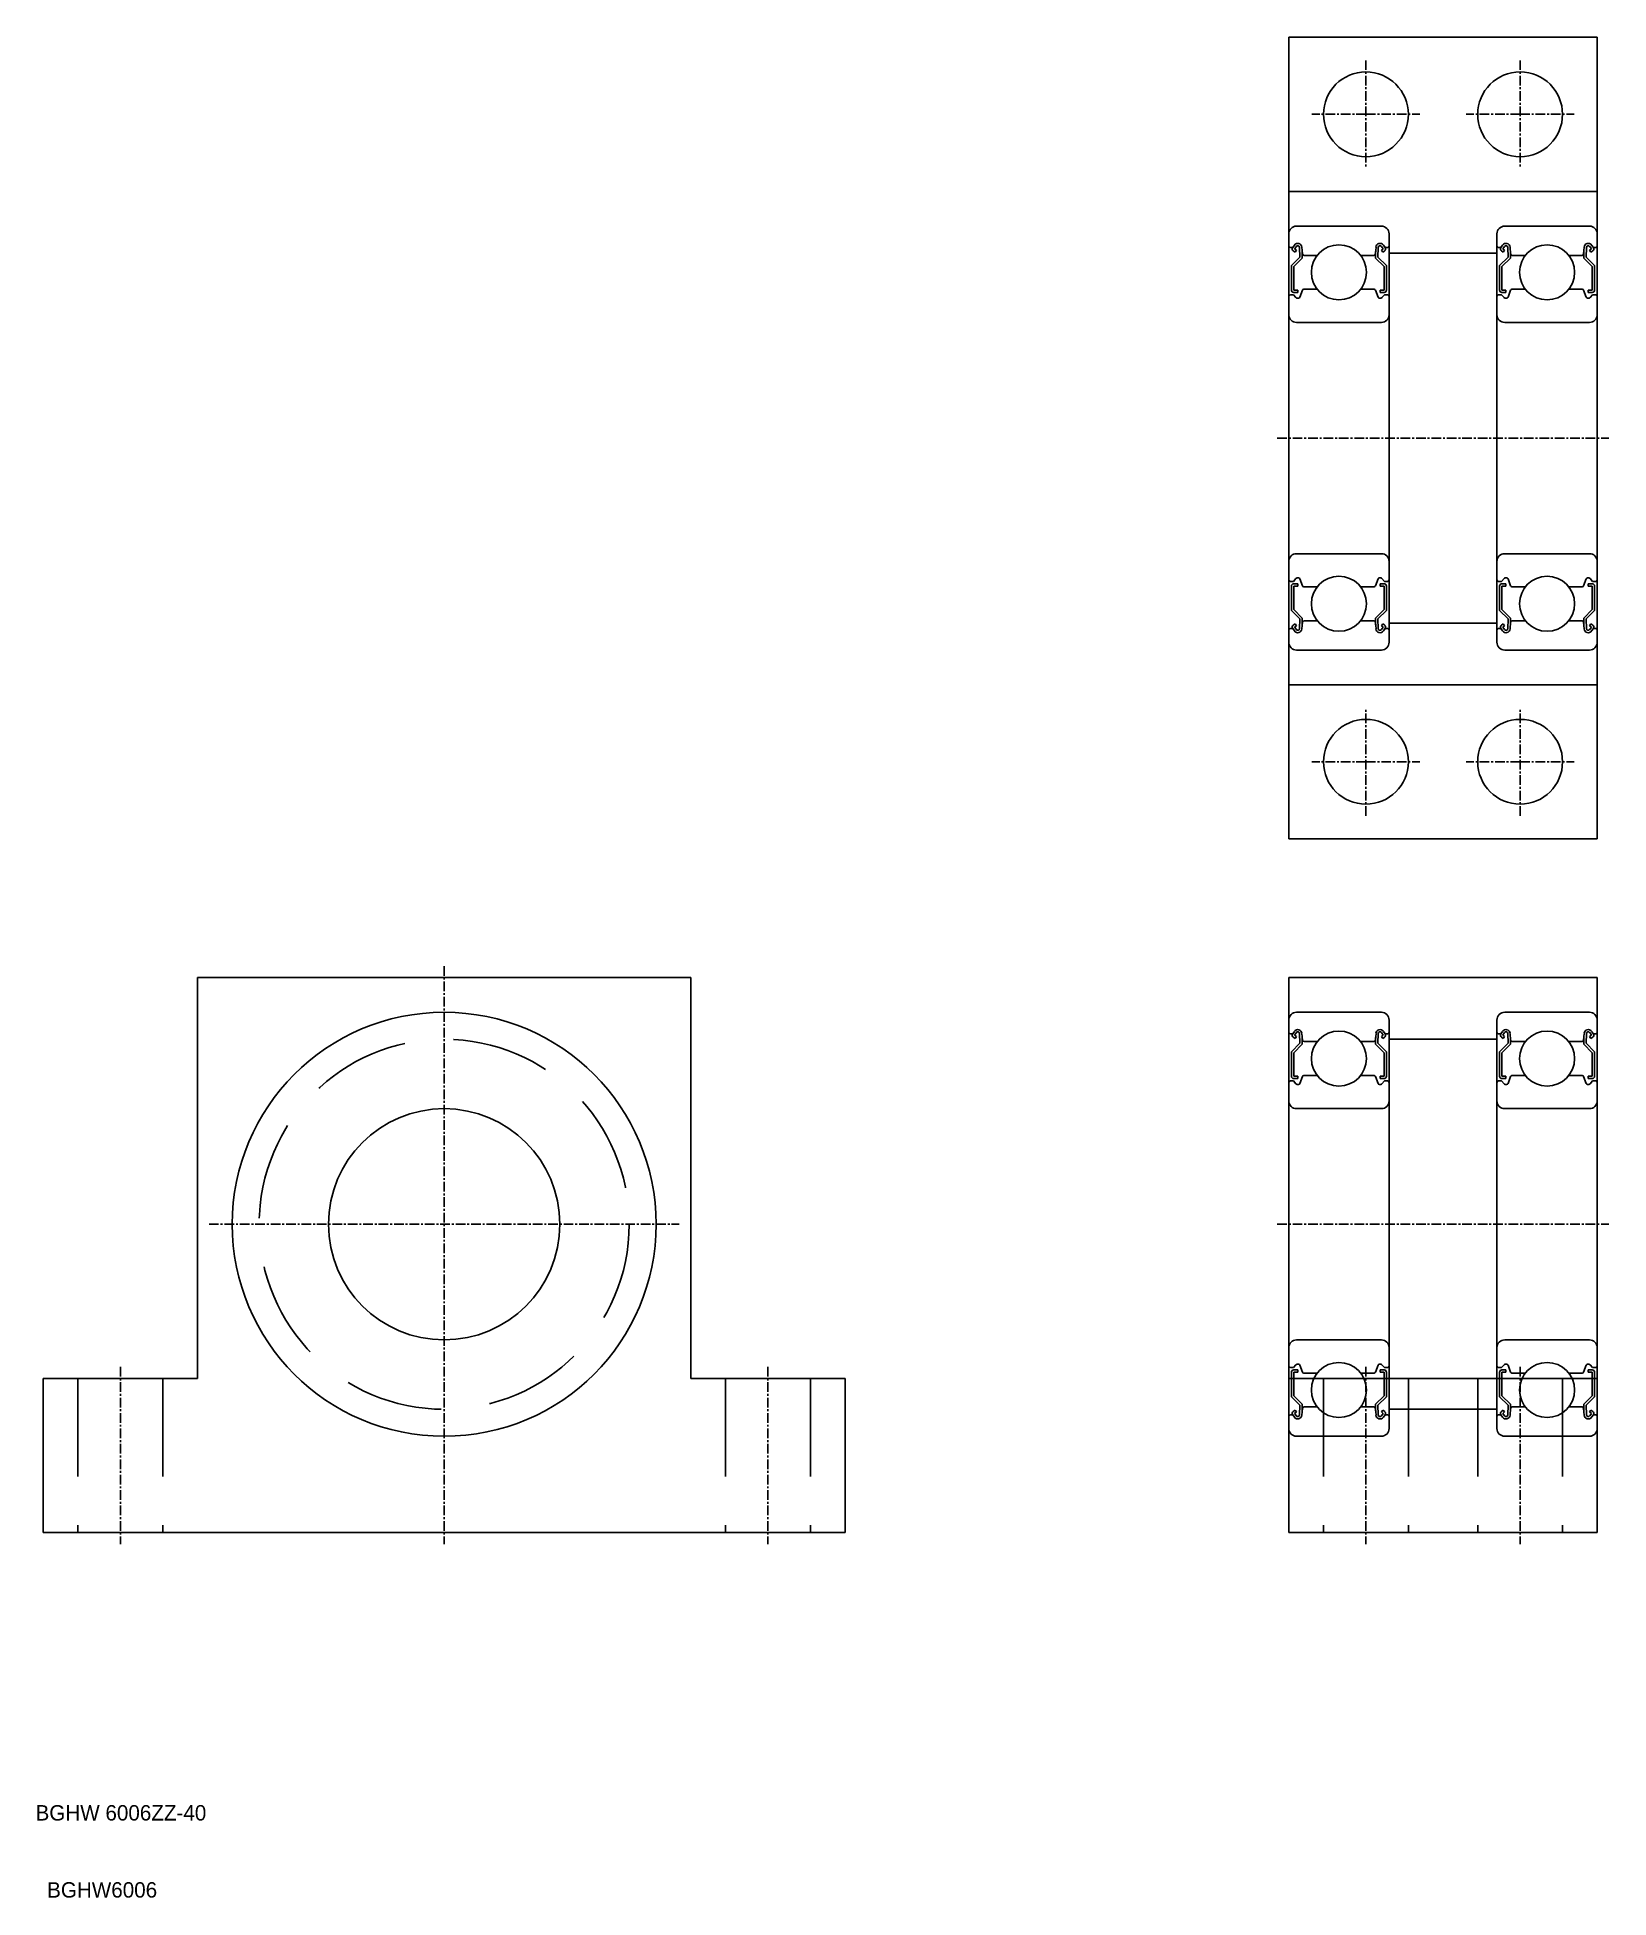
# Model space of a CAD drawing. Extents: x 99 to 302, y 44 to 286.
import ezdxf

# ---------------------------------------------------------------- set-up
doc = ezdxf.new("R2010")
doc.units = 0
doc.linetypes.add('CENTER', pattern=[2, 1.25, -0.25, 0.25, -0.25])
doc.linetypes.add('DASHED', pattern=[19.05, 12.7, -6.35])
doc.layers.get('0').update_dxf_attribs({"linetype": 'CONTINUOUS'})
doc.layers.add('CENTER', color=1, linetype='CENTER')

msp = doc.modelspace()

# ---------------------------------------------------------------- linework, layer by layer
for p, q in [((260.85, 233.65), (260.85, 285.65)), ((260.85, 285.65), (300.85, 285.65)), ((300.85, 285.65), (300.85, 233.65)), ((260.85, 265.65), (300.85, 265.65)), ((261.85, 261.15), (272.85, 261.15)), ((299.85, 261.15), (288.85, 261.15)), ((260.85, 260.15), (260.85, 207.15)), ((261.05, 258.35), (261.35, 258.35)), ((261.35, 258.35), (261.58, 258.68)), ((261.6, 258.18), (261.83, 258.51)), ((262.24, 258.39), (262.29, 257.13)), ((262.54, 258.42), (262.62, 257.53)), ((272.16, 258.42), (272.08, 257.53)), ((272.45, 258.39), (272.41, 257.13)), ((273.1, 258.18), (272.87, 258.51)), ((273.35, 258.35), (273.12, 258.68)), ((273.65, 258.35), (273.35, 258.35)), ((273.85, 260.15), (273.85, 207.15)), ((287.85, 260.15), (287.85, 207.15)), ((288.05, 258.35), (288.35, 258.35)), ((288.35, 258.35), (288.58, 258.68)), ((288.6, 258.18), (288.83, 258.51)), ((289.24, 258.39), (289.29, 257.13)), ((289.54, 258.42), (289.62, 257.53)), ((299.16, 258.42), (299.08, 257.53)), ((299.45, 258.39), (299.41, 257.13)), ((300.1, 258.18), (299.87, 258.51)), ((300.35, 258.35), (300.12, 258.68)), ((300.65, 258.35), (300.35, 258.35)), ((300.85, 260.15), (300.85, 207.15)), ((262.29, 257.13), (261.19, 256.03)), ((261.19, 256.03), (261.19, 252.85)), ((261.67, 257.76), (261.42, 257.93)), ((262.59, 257), (261.49, 255.9)), ((261.49, 255.9), (261.49, 252.85)), ((261.84, 258.01), (261.6, 258.18)), ((261.67, 257.76), (261.84, 258.01)), ((262.59, 257.87), (262.59, 257)), ((262.82, 257.35), (264.54, 257.35)), ((271.88, 257.35), (270.16, 257.35)), ((272.11, 257.87), (272.11, 257)), ((272.11, 257), (273.21, 255.9)), ((272.41, 257.13), (273.51, 256.03)), ((272.86, 258.01), (273.1, 258.18)), ((273.03, 257.76), (272.86, 258.01)), ((273.03, 257.76), (273.28, 257.93)), ((273.21, 255.9), (273.21, 252.85)), ((273.51, 256.03), (273.51, 252.85)), ((289.29, 257.13), (288.19, 256.03)), ((288.19, 256.03), (288.19, 252.85)), ((288.67, 257.76), (288.42, 257.93)), ((289.59, 257), (288.49, 255.9)), ((288.49, 255.9), (288.49, 252.85)), ((288.84, 258.01), (288.6, 258.18)), ((288.67, 257.76), (288.84, 258.01)), ((289.59, 257.87), (289.59, 257)), ((289.82, 257.35), (291.54, 257.35)), ((298.88, 257.35), (297.16, 257.35)), ((299.11, 257.87), (299.11, 257)), ((299.11, 257), (300.21, 255.9)), ((299.41, 257.13), (300.51, 256.03)), ((299.86, 258.01), (300.1, 258.18)), ((300.03, 257.76), (299.86, 258.01)), ((300.03, 257.76), (300.28, 257.93)), ((300.21, 255.9), (300.21, 252.85)), ((300.51, 256.03), (300.51, 252.85)), ((261.05, 252.25), (261.45, 252.25)), ((261.45, 252.25), (261.77, 251.87)), ((262.01, 252.85), (261.49, 252.85)), ((261.49, 252.55), (262.01, 252.55)), ((261.92, 251.8), (262.1, 251.8)), ((262.01, 252.55), (262.01, 252.85)), ((262.28, 251.93), (262.61, 252.82)), ((262.79, 252.95), (264.54, 252.95)), ((271.9, 252.95), (270.16, 252.95)), ((272.42, 251.93), (272.09, 252.82)), ((272.78, 251.8), (272.6, 251.8)), ((272.69, 252.55), (272.69, 252.85)), ((272.69, 252.85), (273.21, 252.85)), ((273.21, 252.55), (272.69, 252.55)), ((273.25, 252.25), (272.93, 251.87)), ((273.65, 252.25), (273.25, 252.25)), ((288.05, 252.25), (288.45, 252.25)), ((288.45, 252.25), (288.77, 251.87)), ((289.01, 252.85), (288.49, 252.85)), ((288.49, 252.55), (289.01, 252.55)), ((288.92, 251.8), (289.1, 251.8)), ((289.01, 252.55), (289.01, 252.85)), ((289.28, 251.93), (289.61, 252.82)), ((289.79, 252.95), (291.54, 252.95)), ((298.9, 252.95), (297.16, 252.95)), ((299.42, 251.93), (299.09, 252.82)), ((299.78, 251.8), (299.6, 251.8)), ((299.69, 252.85), (300.21, 252.85)), ((299.69, 252.55), (299.69, 252.85)), ((300.21, 252.55), (299.69, 252.55)), ((300.25, 252.25), (299.93, 251.87)), ((300.65, 252.25), (300.25, 252.25)), ((261.85, 248.65), (272.85, 248.65)), ((299.85, 248.65), (288.85, 248.65)), ((260.85, 233.65), (260.85, 181.65)), ((300.85, 181.65), (300.85, 233.65)), ((261.85, 218.65), (272.85, 218.65)), ((299.85, 218.65), (288.85, 218.65)), ((261.05, 215.05), (261.45, 215.05)), ((261.45, 215.05), (261.77, 215.43)), ((261.92, 215.5), (262.1, 215.5)), ((262.28, 215.37), (262.61, 214.48)), ((272.42, 215.37), (272.09, 214.48)), ((272.78, 215.5), (272.6, 215.5)), ((273.25, 215.05), (272.93, 215.43)), ((273.65, 215.05), (273.25, 215.05)), ((288.05, 215.05), (288.45, 215.05)), ((288.45, 215.05), (288.77, 215.43)), ((288.92, 215.5), (289.1, 215.5)), ((289.28, 215.37), (289.61, 214.48)), ((299.42, 215.37), (299.09, 214.48)), ((299.78, 215.5), (299.6, 215.5)), ((300.25, 215.05), (299.93, 215.43)), ((300.65, 215.05), (300.25, 215.05)), ((261.19, 211.28), (261.19, 214.45)), ((261.49, 214.75), (262.01, 214.75)), ((261.49, 211.4), (261.49, 214.45)), ((262.01, 214.45), (261.49, 214.45)), ((262.01, 214.75), (262.01, 214.45)), ((262.79, 214.35), (264.54, 214.35)), ((271.9, 214.35), (270.16, 214.35)), ((272.69, 214.75), (272.69, 214.45)), ((273.21, 214.75), (272.69, 214.75)), ((272.69, 214.45), (273.21, 214.45)), ((273.21, 211.4), (273.21, 214.45)), ((273.51, 211.28), (273.51, 214.45)), ((288.19, 211.28), (288.19, 214.45)), ((288.49, 214.75), (289.01, 214.75)), ((288.49, 211.4), (288.49, 214.45)), ((289.01, 214.45), (288.49, 214.45)), ((289.01, 214.75), (289.01, 214.45)), ((289.79, 214.35), (291.54, 214.35)), ((298.9, 214.35), (297.16, 214.35)), ((300.21, 214.75), (299.69, 214.75)), ((299.69, 214.75), (299.69, 214.45)), ((299.69, 214.45), (300.21, 214.45)), ((300.21, 211.4), (300.21, 214.45)), ((300.51, 211.28), (300.51, 214.45)), ((262.29, 210.18), (261.19, 211.28)), ((262.59, 210.3), (261.49, 211.4)), ((262.24, 208.92), (262.29, 210.18)), ((262.59, 209.43), (262.59, 210.3)), ((272.11, 210.3), (273.21, 211.4)), ((272.11, 209.43), (272.11, 210.3)), ((272.41, 210.18), (273.51, 211.28)), ((272.45, 208.92), (272.41, 210.18)), ((289.29, 210.18), (288.19, 211.28)), ((289.59, 210.3), (288.49, 211.4)), ((289.24, 208.92), (289.29, 210.18)), ((289.59, 209.43), (289.59, 210.3)), ((299.11, 210.3), (300.21, 211.4)), ((299.11, 209.43), (299.11, 210.3)), ((299.41, 210.18), (300.51, 211.28)), ((299.45, 208.92), (299.41, 210.18)), ((261.05, 208.95), (261.35, 208.95)), ((261.35, 208.95), (261.58, 208.62)), ((261.67, 209.54), (261.42, 209.37)), ((261.84, 209.3), (261.6, 209.12)), ((261.6, 209.12), (261.83, 208.8)), ((261.67, 209.54), (261.84, 209.3)), ((262.54, 208.88), (262.62, 209.77)), ((262.82, 209.95), (264.54, 209.95)), ((271.88, 209.95), (270.16, 209.95)), ((272.16, 208.88), (272.08, 209.77)), ((273.03, 209.54), (272.86, 209.3)), ((272.86, 209.3), (273.1, 209.12)), ((273.1, 209.12), (272.87, 208.8)), ((273.03, 209.54), (273.28, 209.37)), ((273.35, 208.95), (273.12, 208.62)), ((273.65, 208.95), (273.35, 208.95)), ((288.05, 208.95), (288.35, 208.95)), ((288.35, 208.95), (288.58, 208.62)), ((288.67, 209.54), (288.42, 209.37)), ((288.84, 209.3), (288.6, 209.12)), ((288.6, 209.12), (288.83, 208.8)), ((288.67, 209.54), (288.84, 209.3)), ((289.54, 208.88), (289.62, 209.77)), ((289.82, 209.95), (291.54, 209.95)), ((298.88, 209.95), (297.16, 209.95)), ((299.16, 208.88), (299.08, 209.77)), ((300.03, 209.54), (299.86, 209.3)), ((299.86, 209.3), (300.1, 209.12)), ((300.1, 209.12), (299.87, 208.8)), ((300.03, 209.54), (300.28, 209.37)), ((300.35, 208.95), (300.12, 208.62)), ((300.65, 208.95), (300.35, 208.95)), ((261.85, 206.15), (272.85, 206.15)), ((264.9, 206.15), (264.9, 206.15)), ((267.35, 206.15), (267.35, 206.15)), ((299.85, 206.15), (288.85, 206.15)), ((294.35, 206.15), (294.35, 206.15)), ((296.8, 206.15), (296.8, 206.15)), ((260.85, 201.65), (300.85, 201.65)), ((260.85, 181.65), (300.85, 181.65)), ((119.29, 111.65), (119.29, 163.65)), ((119.29, 163.65), (151.29, 163.65)), ((183.29, 163.65), (151.29, 163.65)), ((183.29, 111.65), (183.29, 163.65)), ((260.85, 163.65), (300.85, 163.65)), ((260.85, 131.65), (260.85, 163.65)), ((300.85, 163.65), (300.85, 131.65)), ((260.85, 158.15), (260.85, 105.15)), ((261.85, 159.15), (272.85, 159.15)), ((273.85, 158.15), (273.85, 105.15)), ((287.85, 158.15), (287.85, 105.15)), ((299.85, 159.15), (288.85, 159.15)), ((300.85, 158.15), (300.85, 105.15)), ((261.05, 156.35), (261.35, 156.35)), ((262.29, 155.13), (261.19, 154.03)), ((261.35, 156.35), (261.58, 156.68)), ((261.67, 155.76), (261.42, 155.93)), ((262.59, 155), (261.49, 153.9)), ((261.6, 156.18), (261.83, 156.51)), ((261.84, 156.01), (261.6, 156.18)), ((261.67, 155.76), (261.84, 156.01)), ((262.24, 156.39), (262.29, 155.13)), ((262.54, 156.42), (262.62, 155.53)), ((262.59, 155.87), (262.59, 155)), ((262.82, 155.35), (264.54, 155.35)), ((271.88, 155.35), (270.16, 155.35)), ((272.16, 156.42), (272.08, 155.53)), ((272.11, 155.87), (272.11, 155)), ((272.11, 155), (273.21, 153.9)), ((272.45, 156.39), (272.41, 155.13)), ((272.41, 155.13), (273.51, 154.03)), ((272.86, 156.01), (273.1, 156.18)), ((273.03, 155.76), (272.86, 156.01)), ((273.1, 156.18), (272.87, 156.51)), ((273.03, 155.76), (273.28, 155.93)), ((273.35, 156.35), (273.12, 156.68)), ((273.65, 156.35), (273.35, 156.35)), ((288.05, 156.35), (288.35, 156.35)), ((289.29, 155.13), (288.19, 154.03)), ((288.35, 156.35), (288.58, 156.68)), ((288.67, 155.76), (288.42, 155.93)), ((289.59, 155), (288.49, 153.9)), ((288.6, 156.18), (288.83, 156.51)), ((288.84, 156.01), (288.6, 156.18)), ((288.67, 155.76), (288.84, 156.01)), ((289.24, 156.39), (289.29, 155.13)), ((289.54, 156.42), (289.62, 155.53)), ((289.59, 155.87), (289.59, 155)), ((289.82, 155.35), (291.54, 155.35)), ((298.88, 155.35), (297.16, 155.35)), ((299.16, 156.42), (299.08, 155.53)), ((299.11, 155.87), (299.11, 155)), ((299.11, 155), (300.21, 153.9)), ((299.45, 156.39), (299.41, 155.13)), ((299.41, 155.13), (300.51, 154.03)), ((299.86, 156.01), (300.1, 156.18)), ((300.03, 155.76), (299.86, 156.01)), ((300.1, 156.18), (299.87, 156.51)), ((300.03, 155.76), (300.28, 155.93)), ((300.35, 156.35), (300.12, 156.68)), ((300.65, 156.35), (300.35, 156.35)), ((261.19, 154.03), (261.19, 150.85)), ((261.49, 153.9), (261.49, 150.85)), ((273.21, 153.9), (273.21, 150.85)), ((273.51, 154.03), (273.51, 150.85)), ((288.19, 154.03), (288.19, 150.85)), ((288.49, 153.9), (288.49, 150.85)), ((300.21, 153.9), (300.21, 150.85)), ((300.51, 154.03), (300.51, 150.85)), ((261.05, 150.25), (261.45, 150.25)), ((261.45, 150.25), (261.77, 149.87)), ((262.01, 150.85), (261.49, 150.85)), ((261.49, 150.55), (262.01, 150.55)), ((261.92, 149.8), (262.1, 149.8)), ((262.01, 150.55), (262.01, 150.85)), ((262.28, 149.93), (262.61, 150.82)), ((262.79, 150.95), (264.54, 150.95)), ((271.9, 150.95), (270.16, 150.95)), ((272.42, 149.93), (272.09, 150.82)), ((272.78, 149.8), (272.6, 149.8)), ((272.69, 150.55), (272.69, 150.85)), ((272.69, 150.85), (273.21, 150.85)), ((273.21, 150.55), (272.69, 150.55)), ((273.25, 150.25), (272.93, 149.87)), ((273.65, 150.25), (273.25, 150.25)), ((288.05, 150.25), (288.45, 150.25)), ((288.45, 150.25), (288.77, 149.87)), ((289.01, 150.85), (288.49, 150.85)), ((288.49, 150.55), (289.01, 150.55)), ((288.92, 149.8), (289.1, 149.8)), ((289.01, 150.55), (289.01, 150.85)), ((289.28, 149.93), (289.61, 150.82)), ((289.79, 150.95), (291.54, 150.95)), ((298.9, 150.95), (297.16, 150.95)), ((299.42, 149.93), (299.09, 150.82)), ((299.78, 149.8), (299.6, 149.8)), ((299.69, 150.55), (299.69, 150.85)), ((299.69, 150.85), (300.21, 150.85)), ((300.21, 150.55), (299.69, 150.55)), ((300.25, 150.25), (299.93, 149.87)), ((300.65, 150.25), (300.25, 150.25)), ((261.85, 146.65), (272.85, 146.65)), ((299.85, 146.65), (288.85, 146.65)), ((260.85, 131.65), (260.85, 91.65)), ((300.85, 91.65), (300.85, 131.65)), ((261.85, 116.65), (272.85, 116.65)), ((299.85, 116.65), (288.85, 116.65)), ((261.92, 113.5), (262.1, 113.5)), ((272.78, 113.5), (272.6, 113.5)), ((288.92, 113.5), (289.1, 113.5)), ((299.78, 113.5), (299.6, 113.5)), ((99.29, 111.65), (119.29, 111.65)), ((99.29, 91.65), (99.29, 111.65)), ((203.29, 111.65), (183.29, 111.65)), ((203.29, 91.65), (203.29, 111.65)), ((260.85, 111.65), (300.85, 111.65)), ((261.05, 113.05), (261.45, 113.05)), ((261.19, 109.28), (261.19, 112.45)), ((261.45, 113.05), (261.77, 113.43)), ((261.49, 112.75), (262.01, 112.75)), ((261.49, 109.4), (261.49, 112.45)), ((262.01, 112.45), (261.49, 112.45)), ((262.01, 112.75), (262.01, 112.45)), ((262.28, 113.37), (262.61, 112.48)), ((262.79, 112.35), (264.54, 112.35)), ((271.9, 112.35), (270.16, 112.35)), ((272.42, 113.37), (272.09, 112.48)), ((272.69, 112.75), (272.69, 112.45)), ((273.21, 112.75), (272.69, 112.75)), ((272.69, 112.45), (273.21, 112.45)), ((273.25, 113.05), (272.93, 113.43)), ((273.21, 109.4), (273.21, 112.45)), ((273.65, 113.05), (273.25, 113.05)), ((273.51, 109.28), (273.51, 112.45)), ((288.05, 113.05), (288.45, 113.05)), ((288.19, 109.28), (288.19, 112.45)), ((288.45, 113.05), (288.77, 113.43)), ((288.49, 112.75), (289.01, 112.75)), ((289.01, 112.45), (288.49, 112.45)), ((288.49, 109.4), (288.49, 112.45)), ((289.01, 112.75), (289.01, 112.45)), ((289.28, 113.37), (289.61, 112.48)), ((289.79, 112.35), (291.54, 112.35)), ((298.9, 112.35), (297.16, 112.35)), ((299.42, 113.37), (299.09, 112.48)), ((299.69, 112.75), (299.69, 112.45)), ((300.21, 112.75), (299.69, 112.75)), ((299.69, 112.45), (300.21, 112.45)), ((300.25, 113.05), (299.93, 113.43)), ((300.21, 109.4), (300.21, 112.45)), ((300.65, 113.05), (300.25, 113.05)), ((300.51, 109.28), (300.51, 112.45)), ((262.29, 108.18), (261.19, 109.28)), ((262.59, 108.3), (261.49, 109.4)), ((272.11, 108.3), (273.21, 109.4)), ((272.41, 108.18), (273.51, 109.28)), ((289.29, 108.18), (288.19, 109.28)), ((289.59, 108.3), (288.49, 109.4)), ((299.11, 108.3), (300.21, 109.4)), ((299.41, 108.18), (300.51, 109.28)), ((261.05, 106.95), (261.35, 106.95)), ((261.35, 106.95), (261.58, 106.62)), ((261.67, 107.54), (261.42, 107.37)), ((261.84, 107.3), (261.6, 107.12)), ((261.6, 107.12), (261.83, 106.8)), ((261.67, 107.54), (261.84, 107.3)), ((262.24, 106.92), (262.29, 108.18)), ((262.54, 106.88), (262.62, 107.77)), ((262.59, 107.43), (262.59, 108.3)), ((262.82, 107.95), (264.54, 107.95)), ((271.88, 107.95), (270.16, 107.95)), ((272.16, 106.88), (272.08, 107.77)), ((272.11, 107.43), (272.11, 108.3)), ((272.45, 106.92), (272.41, 108.18)), ((273.03, 107.54), (272.86, 107.3)), ((272.86, 107.3), (273.1, 107.12)), ((273.1, 107.12), (272.87, 106.8)), ((273.03, 107.54), (273.28, 107.37)), ((273.35, 106.95), (273.12, 106.62)), ((273.65, 106.95), (273.35, 106.95)), ((288.05, 106.95), (288.35, 106.95)), ((288.35, 106.95), (288.58, 106.62)), ((288.67, 107.54), (288.42, 107.37)), ((288.84, 107.3), (288.6, 107.12)), ((288.6, 107.12), (288.83, 106.8)), ((288.67, 107.54), (288.84, 107.3)), ((289.24, 106.92), (289.29, 108.18)), ((289.54, 106.88), (289.62, 107.77)), ((289.59, 107.43), (289.59, 108.3)), ((289.82, 107.95), (291.54, 107.95)), ((298.88, 107.95), (297.16, 107.95)), ((299.16, 106.88), (299.08, 107.77)), ((299.11, 107.43), (299.11, 108.3)), ((299.45, 106.92), (299.41, 108.18)), ((300.03, 107.54), (299.86, 107.3)), ((299.86, 107.3), (300.1, 107.12)), ((300.1, 107.12), (299.87, 106.8)), ((300.03, 107.54), (300.28, 107.37)), ((300.35, 106.95), (300.12, 106.62)), ((300.65, 106.95), (300.35, 106.95)), ((261.85, 104.15), (272.85, 104.15)), ((264.9, 104.15), (264.9, 104.15)), ((267.35, 104.15), (267.35, 104.15)), ((299.85, 104.15), (288.85, 104.15)), ((294.35, 104.15), (294.35, 104.15)), ((296.8, 104.15), (296.8, 104.15)), ((151.29, 91.65), (99.29, 91.65)), ((151.29, 91.65), (203.29, 91.65)), ((260.85, 91.65), (300.85, 91.65))]:
    msp.add_line(p, q)
at = {"color": 7, "linetype": 'CONTINUOUS'}
for p, q in [((273.85, 257.65), (287.85, 257.65)), ((273.85, 209.65), (287.85, 209.65)), ((273.85, 155.65), (287.85, 155.65)), ((273.85, 107.65), (287.85, 107.65))]:
    msp.add_line(p, q, dxfattribs=at)
at = {"color": 3, "linetype": 'DASHED'}
for p, q in [((103.79, 111.65), (103.79, 91.65)), ((114.79, 111.65), (114.79, 91.65)), ((187.79, 111.65), (187.79, 91.65)), ((198.79, 111.65), (198.79, 91.65)), ((265.35, 111.65), (265.35, 91.65)), ((276.35, 111.65), (276.35, 91.65)), ((285.35, 111.65), (285.35, 91.65)), ((296.35, 111.65), (296.35, 91.65))]:
    msp.add_line(p, q, dxfattribs=at)
for centre, radius in [((270.85, 275.65), 5.5), ((290.85, 275.65), 5.5), ((267.35, 255.15), 3.57), ((294.35, 255.15), 3.57), ((267.35, 212.15), 3.57), ((294.35, 212.15), 3.57), ((270.85, 191.65), 5.5), ((290.85, 191.65), 5.5), ((151.29, 131.65), 27.5), ((267.35, 153.15), 3.57), ((294.35, 153.15), 3.57), ((151.29, 131.65), 15), ((267.35, 110.15), 3.57), ((294.35, 110.15), 3.57)]:
    msp.add_circle(centre, radius)
msp.add_circle((151.29, 131.65), 24, dxfattribs=at)
for centre, radius, start, end in [((261.85, 260.15), 1, 90, 180), ((272.85, 260.15), 1, 0, 90), ((288.85, 260.15), 1, 90, 180), ((299.85, 260.15), 1, 0, 90), ((261.05, 258.55), 0.2, 180, 270), ((261.59, 258.18), 0.3, 144.9356, 235.0377), ((262.01, 258.38), 0.53, 5.0651, 144.9356), ((262.01, 258.38), 0.23, 2.1311, 144.9356), ((272.68, 258.38), 0.53, 35.0644, 174.9349), ((272.68, 258.38), 0.23, 35.0644, 177.8689), ((273.1, 258.18), 0.3, 304.9623, 35.0644), ((273.65, 258.55), 0.2, 270, 0), ((288.05, 258.55), 0.2, 180, 270), ((288.59, 258.18), 0.3, 144.9356, 235.0377), ((289.01, 258.38), 0.53, 5.0651, 144.9356), ((289.01, 258.38), 0.23, 2.1311, 144.9356), ((299.68, 258.38), 0.53, 35.0644, 174.9349), ((299.68, 258.38), 0.23, 35.0644, 177.8689), ((300.1, 258.18), 0.3, 304.9623, 35.0644), ((300.65, 258.55), 0.2, 270, 0), ((262.82, 257.55), 0.2, 185.0651, 270), ((271.88, 257.55), 0.2, 270, 354.9349), ((289.82, 257.55), 0.2, 185.0651, 270), ((298.88, 257.55), 0.2, 270, 354.9349), ((261.05, 252.05), 0.2, 90, 180), ((261.49, 252.85), 0.3, 180, 270), ((261.92, 252), 0.2, 219.9991, 270), ((262.1, 252), 0.2, 270, 339.9703), ((262.79, 252.75), 0.2, 90, 159.9703), ((271.9, 252.75), 0.2, 20.0297, 90), ((272.6, 252), 0.2, 200.0297, 270), ((272.78, 252), 0.2, 270, 320.0009), ((273.21, 252.85), 0.3, 270, 0), ((273.65, 252.05), 0.2, 0, 90), ((288.05, 252.05), 0.2, 90, 180), ((288.49, 252.85), 0.3, 180, 270), ((288.92, 252), 0.2, 219.9991, 270), ((289.1, 252), 0.2, 270, 339.9703), ((289.79, 252.75), 0.2, 90, 159.9703), ((298.9, 252.75), 0.2, 20.0297, 90), ((299.6, 252), 0.2, 200.0297, 270), ((299.78, 252), 0.2, 270, 320.0009), ((300.21, 252.85), 0.3, 270, 0), ((300.65, 252.05), 0.2, 0, 90), ((261.85, 249.65), 1, 180, 270), ((272.85, 249.65), 1, 270, 0), ((288.85, 249.65), 1, 180, 270), ((299.85, 249.65), 1, 270, 0), ((261.85, 217.65), 1, 90, 180), ((272.85, 217.65), 1, 0, 90), ((288.85, 217.65), 1, 90, 180), ((299.85, 217.65), 1, 0, 90), ((261.05, 215.25), 0.2, 180, 270), ((261.92, 215.3), 0.2, 90, 140.0009), ((262.1, 215.3), 0.2, 20.0297, 90), ((272.6, 215.3), 0.2, 90, 159.9703), ((272.78, 215.3), 0.2, 39.9991, 90), ((273.65, 215.25), 0.2, 270, 0), ((288.05, 215.25), 0.2, 180, 270), ((288.92, 215.3), 0.2, 90, 140.0009), ((289.1, 215.3), 0.2, 20.0297, 90), ((299.6, 215.3), 0.2, 90, 159.9703), ((299.78, 215.3), 0.2, 39.9991, 90), ((300.65, 215.25), 0.2, 270, 0), ((261.49, 214.45), 0.3, 90, 180), ((262.79, 214.55), 0.2, 200.0297, 270), ((271.9, 214.55), 0.2, 270, 339.9703), ((273.21, 214.45), 0.3, 0, 90), ((288.49, 214.45), 0.3, 90, 180), ((289.79, 214.55), 0.2, 200.0297, 270), ((298.9, 214.55), 0.2, 270, 339.9703), ((300.21, 214.45), 0.3, 0, 90), ((261.05, 208.75), 0.2, 90, 180), ((261.59, 209.12), 0.3, 124.9623, 215.0644), ((262.01, 208.93), 0.53, 215.0644, 354.9349), ((262.01, 208.93), 0.23, 215.0644, 357.8689), ((262.82, 209.75), 0.2, 90, 174.9349), ((271.88, 209.75), 0.2, 5.0651, 90), ((272.68, 208.93), 0.53, 185.0651, 324.9356), ((272.68, 208.93), 0.23, 182.1311, 324.9356), ((273.1, 209.12), 0.3, 324.9356, 55.0377), ((273.65, 208.75), 0.2, 0, 90), ((288.05, 208.75), 0.2, 90, 180), ((288.59, 209.12), 0.3, 124.9623, 215.0644), ((289.01, 208.93), 0.53, 215.0644, 354.9349), ((289.01, 208.93), 0.23, 215.0644, 357.8689), ((289.82, 209.75), 0.2, 90, 174.9349), ((298.88, 209.75), 0.2, 5.0651, 90), ((299.68, 208.93), 0.53, 185.0651, 324.9356), ((299.68, 208.93), 0.23, 182.1311, 324.9356), ((300.1, 209.12), 0.3, 324.9356, 55.0377), ((300.65, 208.75), 0.2, 0, 90), ((261.85, 207.15), 1, 180, 270), ((272.85, 207.15), 1, 270, 0), ((288.85, 207.15), 1, 180, 270), ((299.85, 207.15), 1, 270, 0), ((261.85, 158.15), 1, 90, 180), ((262.01, 156.38), 0.53, 5.0651, 144.9356), ((272.68, 156.38), 0.53, 35.0644, 174.9349), ((272.85, 158.15), 1, 0, 90), ((288.85, 158.15), 1, 90, 180), ((289.01, 156.38), 0.53, 5.0651, 144.9356), ((299.68, 156.38), 0.53, 35.0644, 174.9349), ((299.85, 158.15), 1, 0, 90), ((261.05, 156.55), 0.2, 180, 270), ((261.59, 156.18), 0.3, 144.9356, 235.0377), ((262.01, 156.38), 0.23, 2.1311, 144.9356), ((262.82, 155.55), 0.2, 185.0651, 270), ((271.88, 155.55), 0.2, 270, 354.9349), ((272.68, 156.38), 0.23, 35.0644, 177.8689), ((273.1, 156.18), 0.3, 304.9623, 35.0644), ((273.65, 156.55), 0.2, 270, 0), ((288.05, 156.55), 0.2, 180, 270), ((288.59, 156.18), 0.3, 144.9356, 235.0377), ((289.01, 156.38), 0.23, 2.1311, 144.9356), ((289.82, 155.55), 0.2, 185.0651, 270), ((298.88, 155.55), 0.2, 270, 354.9349), ((299.68, 156.38), 0.23, 35.0644, 177.8689), ((300.1, 156.18), 0.3, 304.9623, 35.0644), ((300.65, 156.55), 0.2, 270, 0), ((261.05, 150.05), 0.2, 90, 180), ((261.49, 150.85), 0.3, 180, 270), ((261.92, 150), 0.2, 219.9991, 270), ((262.1, 150), 0.2, 270, 339.9703), ((262.79, 150.75), 0.2, 90, 159.9703), ((271.9, 150.75), 0.2, 20.0297, 90), ((272.6, 150), 0.2, 200.0297, 270), ((272.78, 150), 0.2, 270, 320.0009), ((273.21, 150.85), 0.3, 270, 0), ((273.65, 150.05), 0.2, 0, 90), ((288.05, 150.05), 0.2, 90, 180), ((288.49, 150.85), 0.3, 180, 270), ((288.92, 150), 0.2, 219.9991, 270), ((289.1, 150), 0.2, 270, 339.9703), ((289.79, 150.75), 0.2, 90, 159.9703), ((298.9, 150.75), 0.2, 20.0297, 90), ((299.6, 150), 0.2, 200.0297, 270), ((299.78, 150), 0.2, 270, 320.0009), ((300.21, 150.85), 0.3, 270, 0), ((300.65, 150.05), 0.2, 0, 90), ((261.85, 147.65), 1, 180, 270), ((272.85, 147.65), 1, 270, 0), ((288.85, 147.65), 1, 180, 270), ((299.85, 147.65), 1, 270, 0), ((261.85, 115.65), 1, 90, 180), ((272.85, 115.65), 1, 0, 90), ((288.85, 115.65), 1, 90, 180), ((299.85, 115.65), 1, 0, 90), ((261.92, 113.3), 0.2, 90, 140.0009), ((262.1, 113.3), 0.2, 20.0297, 90), ((272.6, 113.3), 0.2, 90, 159.9703), ((272.78, 113.3), 0.2, 39.9991, 90), ((288.92, 113.3), 0.2, 90, 140.0009), ((289.1, 113.3), 0.2, 20.0297, 90), ((299.6, 113.3), 0.2, 90, 159.9703), ((299.78, 113.3), 0.2, 39.9991, 90), ((261.05, 113.25), 0.2, 180, 270), ((261.49, 112.45), 0.3, 90, 180), ((262.79, 112.55), 0.2, 200.0297, 270), ((271.9, 112.55), 0.2, 270, 339.9703), ((273.21, 112.45), 0.3, 0, 90), ((273.65, 113.25), 0.2, 270, 0), ((288.05, 113.25), 0.2, 180, 270), ((288.49, 112.45), 0.3, 90, 180), ((289.79, 112.55), 0.2, 200.0297, 270), ((298.9, 112.55), 0.2, 270, 339.9703), ((300.21, 112.45), 0.3, 0, 90), ((300.65, 113.25), 0.2, 270, 0), ((261.05, 106.75), 0.2, 90, 180), ((261.59, 107.12), 0.3, 124.9623, 215.0644), ((262.01, 106.93), 0.53, 215.0644, 354.9349), ((262.01, 106.93), 0.23, 215.0644, 357.8689), ((262.82, 107.75), 0.2, 90, 174.9349), ((271.88, 107.75), 0.2, 5.0651, 90), ((272.68, 106.93), 0.53, 185.0651, 324.9356), ((272.68, 106.93), 0.23, 182.1311, 324.9356), ((273.1, 107.12), 0.3, 324.9356, 55.0377), ((273.65, 106.75), 0.2, 0, 90), ((288.05, 106.75), 0.2, 90, 180), ((288.59, 107.12), 0.3, 124.9623, 215.0644), ((289.01, 106.93), 0.53, 215.0644, 354.9349), ((289.01, 106.93), 0.23, 215.0644, 357.8689), ((289.82, 107.75), 0.2, 90, 174.9349), ((298.88, 107.75), 0.2, 5.0651, 90), ((299.68, 106.93), 0.53, 185.0651, 324.9356), ((299.68, 106.93), 0.23, 182.1311, 324.9356), ((300.1, 107.12), 0.3, 324.9356, 55.0377), ((300.65, 106.75), 0.2, 0, 90), ((261.85, 105.15), 1, 180, 270), ((272.85, 105.15), 1, 270, 0), ((288.85, 105.15), 1, 180, 270), ((299.85, 105.15), 1, 270, 0)]:
    msp.add_arc(centre, radius, start, end)
at = {"layer": 'CENTER', "color": 1, "linetype": 'CENTER'}
for p, q in [((270.85, 282.65), (270.85, 268.65)), ((290.85, 282.65), (290.85, 268.65)), ((270.85, 275.65), (263.85, 275.65)), ((270.85, 275.65), (277.85, 275.65)), ((290.85, 275.65), (283.85, 275.65)), ((290.85, 275.65), (297.85, 275.65)), ((259.35, 233.65), (302.35, 233.65)), ((270.85, 184.65), (270.85, 198.65)), ((290.85, 184.65), (290.85, 198.65)), ((270.85, 191.65), (263.85, 191.65)), ((270.85, 191.65), (277.85, 191.65)), ((290.85, 191.65), (283.85, 191.65)), ((290.85, 191.65), (297.85, 191.65)), ((151.29, 165.15), (151.29, 90.15)), ((120.79, 131.65), (181.79, 131.65)), ((259.35, 131.65), (302.35, 131.65)), ((109.29, 113.15), (109.29, 90.15)), ((193.29, 113.15), (193.29, 90.15)), ((270.85, 113.15), (270.85, 90.15)), ((290.85, 113.15), (290.85, 90.15))]:
    msp.add_line(p, q, dxfattribs=at)

# ---------------------------------------------------------------- texts
for s, p in [('BGHW 6006ZZ-40', (98.29, 54.3)), ('BGHW6006', (99.79, 44.3))]:
    msp.add_text(s, height=2).set_placement(p)

doc.saveas('drawing.dxf')
